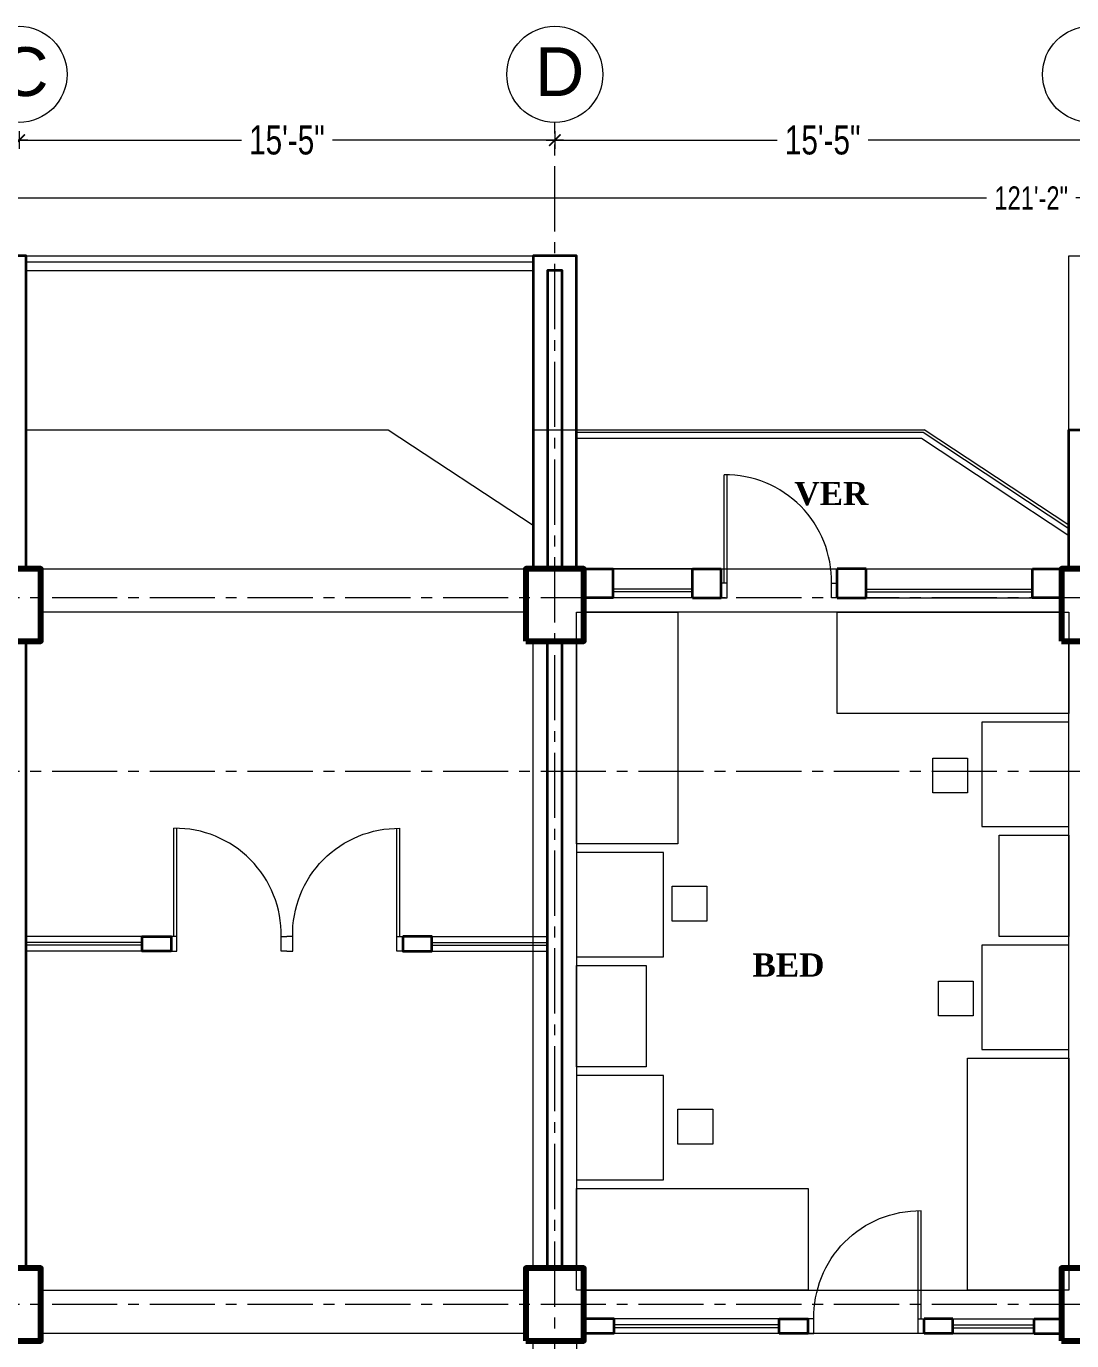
# Model space of a CAD drawing. Header units: feet. Extents: x 25261344 to 25389498, y 30010528 to 30074588.
# Drawn here: x 25366337.5 to 25366698.5, y 30072579.2 to 30073033 of the extents above; entities that cross this region are included whole.
import ezdxf

# ---------------------------------------------------------------- set-up
doc = ezdxf.new("R2010")
doc.units = ezdxf.units.FT
doc.header["$LTSCALE"] = 30
doc.header["$MEASUREMENT"] = 0
doc.header["$PDMODE"] = 32
doc.header["$PDSIZE"] = 15
doc.linetypes.add('CENTER2', pattern=[1.125, 0.75, -0.125, 0.125, -0.125])
doc.linetypes.add('DASHED', pattern=[0.75, 0.5, -0.25])
doc.layers.get('0').update_dxf_attribs({"lineweight": 5})
for name, color, linetype, lineweight in [('Column', 1, 'Continuous', 80), ('Dim-1', 7, 'Continuous', 9), ('Door', 32, 'Continuous', 5), ('Furnitures', 251, 'Continuous', 9), ('GRADE BEAM', 2, 'Continuous', 20), ('grid text', 252, 'CENTER2', 9), ('line 2', 7, 'Continuous', 13), ('rail', 224, 'Continuous', 9), ('TEXT', 7, 'Continuous', 18), ('WALL', 7, 'Continuous', 35), ('WIN', 142, 'Continuous', 20)]:
    doc.layers.add(name, color=color, linetype=linetype, lineweight=lineweight)
doc.styles.add('RomanS', font='swissl.ttf')
doc.styles.get("Standard").update_dxf_attribs({"font": 'timesbd.ttf'})
doc.styles.add('SWIS_LT', font='swisscl.ttf')
doc.dimstyles.new('dim-02', dxfattribs={"dimtxt": 8, "dimasz": 3, "dimexe": 3, "dimexo": 3, "dimgap": 2, "dimtad": 0, "dimdec": 0, "dimzin": 0, "dimdsep": 46, "dimlunit": 4, "dimtxsty": 'SWIS_LT', "dimblk": 'ARCHTICK', "dimcen": 2, "dimdle": 3, "dimclrd": 256, "dimclre": 256, "dimclrt": 256, "dimadec": 0, "dimazin": 0, "dimtfac": 1, "dimtdec": 0, "dimtix": 1, "dimtmove": 0, "dimatfit": 3, "dimfxl": 0, "dimfrac": 2, "dimtolj": 1, "dimtzin": 1, "dimlwd": -1, "dimarcsym": 0})

# ---------------------------------------------------------------- blocks, each defined once
blk = doc.blocks.new('FG')
at = {"layer": 'Door'}
for p, q in [((-2, -5), (-2, -42.39)), ((-1, -5), (-1, -42.39))]:
    blk.add_line(p, q, dxfattribs=at)
for points in [[(-40, 0), (-38, 0), (-38, -5), (-40, -5)], [(0, 0), (-2, 0), (-2, -5), (0, -5)]]:
    blk.add_lwpolyline(points, dxfattribs=at)
blk.add_arc((-1.44, -5.83), 36.57, 178.7054, 270.6905, dxfattribs=at)
blk = doc.blocks.new('_ArchTick')
at = {"color": 0, "linetype": 'ByBlock', "const_width": 0.15}
blk.add_lwpolyline([(-0.5, -0.5), (0.5, 0.5)], dxfattribs=at)
blk = doc.blocks.new('*D118')
for p, q in [((25359788.96, 30072993.65), (25359868.77, 30072993.65)), ((25359979.96, 30072993.65), (25359900.14, 30072993.65))]:
    blk.add_line(p, q)
at = {"lineweight": -2}
for p, q in [((25359791.96, 30072996.78), (25359791.96, 30072990.65)), ((25359976.96, 30072996.78), (25359976.96, 30072990.65))]:
    blk.add_line(p, q, dxfattribs=at)
at = {"layer": 'Defpoints', "color": 0}
for p in [(25359791.96, 30072999.78), (25359976.96, 30072999.78), (25359976.96, 30072993.65)]:
    blk.add_point(p, dxfattribs=at)
at = {"xscale": 4, "yscale": 4, "zscale": 4, "rotation": 180}
blk.add_blockref('_ArchTick', (25359791.96, 30072993.65), dxfattribs=at)
at = {"xscale": 4, "yscale": 4, "zscale": 4}
blk.add_blockref('_ArchTick', (25359976.96, 30072993.65), dxfattribs=at)
at = {"insert": (25359884.46, 30072993.65), "char_height": 10, "attachment_point": 5, "style": 'SWIS_LT'}
blk.add_mtext('\\A1;15\'-5"', dxfattribs=at)
blk = doc.blocks.new('*D119')
for p, q in [((25359973.96, 30072993.65), (25360053.77, 30072993.65)), ((25360164.96, 30072993.65), (25360085.14, 30072993.65))]:
    blk.add_line(p, q)
at = {"lineweight": -2}
for p, q in [((25359976.96, 30072996.78), (25359976.96, 30072990.65)), ((25360161.96, 30072996.78), (25360161.96, 30072990.65))]:
    blk.add_line(p, q, dxfattribs=at)
at = {"layer": 'Defpoints', "color": 0}
for p in [(25359976.96, 30072999.78), (25360161.96, 30072999.78), (25360161.96, 30072993.65)]:
    blk.add_point(p, dxfattribs=at)
at = {"xscale": 4, "yscale": 4, "zscale": 4, "rotation": 180}
blk.add_blockref('_ArchTick', (25359976.96, 30072993.65), dxfattribs=at)
at = {"xscale": 4, "yscale": 4, "zscale": 4}
blk.add_blockref('_ArchTick', (25360161.96, 30072993.65), dxfattribs=at)
at = {"insert": (25360069.46, 30072993.65), "char_height": 10, "attachment_point": 5, "style": 'SWIS_LT'}
blk.add_mtext('\\A1;15\'-5"', dxfattribs=at)
blk = doc.blocks.new('*D120')
for p, q in [((25360158.96, 30072993.65), (25360238.77, 30072993.65)), ((25360349.96, 30072993.65), (25360270.14, 30072993.65))]:
    blk.add_line(p, q)
at = {"lineweight": -2}
for p, q in [((25360161.96, 30072996.78), (25360161.96, 30072990.65)), ((25360346.96, 30072996.78), (25360346.96, 30072990.65))]:
    blk.add_line(p, q, dxfattribs=at)
at = {"layer": 'Defpoints', "color": 0}
for p in [(25360161.96, 30072999.78), (25360346.96, 30072999.78), (25360346.96, 30072993.65)]:
    blk.add_point(p, dxfattribs=at)
at = {"xscale": 4, "yscale": 4, "zscale": 4, "rotation": 180}
blk.add_blockref('_ArchTick', (25360161.96, 30072993.65), dxfattribs=at)
at = {"xscale": 4, "yscale": 4, "zscale": 4}
blk.add_blockref('_ArchTick', (25360346.96, 30072993.65), dxfattribs=at)
at = {"insert": (25360254.46, 30072993.65), "char_height": 10, "attachment_point": 5, "style": 'SWIS_LT'}
blk.add_mtext('\\A1;15\'-5"', dxfattribs=at)
blk = doc.blocks.new('*D160')
at = {"layer": 'Defpoints', "color": 0}
for p in [(25366322.5, 30072953.7), (25365914.82, 30072113.7), (25366697.5, 30072113.7)]:
    blk.add_point(p, dxfattribs=at)
at = {"layer": 'Dim-1'}
for p, q in [((25365914.82, 30072956.7), (25365914.82, 30072540.9)), ((25365914.82, 30072110.7), (25365914.82, 30072526.5))]:
    blk.add_line(p, q, dxfattribs=at)
at = {"layer": 'Dim-1', "lineweight": -2}
for p, q in [((25365924.82, 30072953.7), (25365911.82, 30072953.7)), ((25365924.82, 30072113.7), (25365911.82, 30072113.7))]:
    blk.add_line(p, q, dxfattribs=at)
at = {"layer": 'Dim-1', "xscale": 3, "yscale": 3, "zscale": 3}
for p, rotation in [((25365914.82, 30072953.7), 90), ((25365914.82, 30072113.7), 270)]:
    blk.add_blockref('_ArchTick', p, dxfattribs=dict(at, rotation=rotation))
at = {"layer": 'Dim-1', "insert": (25365914.82, 30072533.7), "char_height": 8, "attachment_point": 5, "rotation": 90, "style": 'SWIS_LT'}
blk.add_mtext("\\A1;70'", dxfattribs=at)
blk = doc.blocks.new('*D161')
at = {"layer": 'Defpoints', "color": 0}
for p in [(25367411.5, 30072973.69), (25365957.5, 30072893.7), (25367411.5, 30072785.7)]:
    blk.add_point(p, dxfattribs=at)
at = {"layer": 'Dim-1', "lineweight": -2}
for p, q in [((25365957.5, 30072963.69), (25365957.5, 30072976.69)), ((25367411.5, 30072963.69), (25367411.5, 30072976.69))]:
    blk.add_line(p, q, dxfattribs=at)
at = {"layer": 'Dim-1'}
for p, q in [((25365954.5, 30072973.69), (25366669.05, 30072973.69)), ((25367414.5, 30072973.69), (25366699.95, 30072973.69))]:
    blk.add_line(p, q, dxfattribs=at)
at = {"layer": 'Dim-1', "xscale": 3, "yscale": 3, "zscale": 3, "rotation": 180}
blk.add_blockref('_ArchTick', (25365957.5, 30072973.69), dxfattribs=at)
at = {"layer": 'Dim-1', "xscale": 3, "yscale": 3, "zscale": 3}
blk.add_blockref('_ArchTick', (25367411.5, 30072973.69), dxfattribs=at)
at = {"layer": 'Dim-1', "insert": (25366684.5, 30072973.69), "char_height": 8, "attachment_point": 5, "style": 'SWIS_LT'}
blk.add_mtext('\\A1;121\'-2"', dxfattribs=at)
blk = doc.blocks.new('T B')
at = {"layer": 'GRADE BEAM'}
for points in [[(25352808.54, 30069446.57), (25352823.54, 30069446.57), (25352823.54, 30069398.57), (25352808.54, 30069398.57)], [(25352993.54, 30069446.57), (25353008.54, 30069446.57), (25353008.54, 30069398.57), (25352993.54, 30069398.57)], [(25352806.04, 30069398.57), (25352806.04, 30069383.57), (25352638.54, 30069383.57), (25352638.54, 30069398.57)], [(25352991.04, 30069398.57), (25352991.04, 30069383.57), (25352826.04, 30069383.57), (25352826.04, 30069398.57)], [(25352808.54, 30069373.57), (25352823.54, 30069373.57), (25352823.54, 30069157.07), (25352808.54, 30069157.07)], [(25352993.54, 30069373.57), (25353008.54, 30069373.57), (25353008.54, 30069157.07), (25352993.54, 30069157.07)], [(25352806.04, 30069149.57), (25352806.04, 30069134.57), (25352638.54, 30069134.57), (25352638.54, 30069149.57)], [(25352991.04, 30069149.57), (25352991.04, 30069134.57), (25352826.04, 30069134.57), (25352826.04, 30069149.57)], [(25352808.54, 30069132.07), (25352823.54, 30069132.07), (25352823.54, 30069041.07), (25352808.54, 30069041.07)]]:
    blk.add_lwpolyline(points, close=True, dxfattribs=at)
blk = doc.blocks.new('COL2')
at = {"layer": 'Column'}
for points in [[(345, -25), (365, -25), (365, 0), (345, 0)], [(532.5, -25), (552.5, -25), (552.5, 0), (532.5, 0)], [(717.5, -25), (737.5, -25), (737.5, 0), (717.5, 0)], [(345, -266.5), (365, -266.5), (365, -241.5), (345, -241.5)], [(532.5, -266.5), (552.5, -266.5), (552.5, -241.5), (532.5, -241.5)], [(717.5, -266.5), (737.5, -266.5), (737.5, -241.5), (717.5, -241.5)]]:
    blk.add_lwpolyline(points, close=True, dxfattribs=at)
at = {"layer": 'GRADE BEAM'}
blk.add_blockref('T B', (-25352273.54, -30069398.57), dxfattribs=at)
blk = doc.blocks.new('DGFGSDFG')
at = {"layer": 'grid text'}
for p, q in [((25360161.96, 30072118.41), (25360161.96, 30072999.78)), ((25361090.85, 30072835.7), (25359529.41, 30072835.7)), ((25361090.85, 30072775.7), (25359529.41, 30072775.7)), ((25361090.85, 30072591.7), (25359529.41, 30072591.7))]:
    blk.add_line(p, q, dxfattribs=at)
at = {"layer": 'grid text', "linetype": 'Continuous'}
for centre in [(25359976.96, 30073016.37), (25360161.96, 30073016.37), (25360346.96, 30073016.37)]:
    blk.add_circle(centre, 16.59, dxfattribs=at)
at = {"layer": 'grid text', "char_height": 16.842, "attachment_point": 1, "style": 'RomanS'}
for s, insert in [('{\\C256;C}', (25359970.15, 30073025.74)), ('{\\C256;D}', (25360155.15, 30073025.74))]:
    blk.add_mtext_dynamic_manual_height_columns(s, width=25.401, gutter_width=84.21, heights=[32.6], dxfattribs=dict(at, insert=insert))
for base, p1, p2, picture, middle in [((25359976.96, 30072993.65), (25359791.96, 30072999.78), (25359976.96, 30072999.78), '*D118', (25359884.46, 30072993.65)), ((25360161.96, 30072993.65), (25359976.96, 30072999.78), (25360161.96, 30072999.78), '*D119', (25360069.46, 30072993.65)), ((25360346.96, 30072993.65), (25360161.96, 30072999.78), (25360346.96, 30072999.78), '*D120', (25360254.46, 30072993.65))]:
    dim = blk.add_linear_dim(base=base, p1=p1, p2=p2, dimstyle='dim-02', override={"dimtxt": 10, "dimtmove": 1, "dimfxl": 10})
    dim.commit()
    dim.dimension.update_dxf_attribs({"geometry": picture, "text_midpoint": middle})

msp = doc.modelspace()

# ---------------------------------------------------------------- linework, layer by layer
msp.add_lwpolyline([(25366697.5, 30072893.7), (25366697.5, 30072953.7), (25366897.5, 30072953.7), (25366897.5, 30072892.7)])
at = {"layer": 'Furnitures'}
for points in [[(25366527.5, 30072750.7), (25366527.5, 30072830.7), (25366562.5, 30072830.7), (25366562.5, 30072750.7)], [(25366617.5, 30072830.7), (25366697.5, 30072830.7), (25366697.5, 30072795.7), (25366617.5, 30072795.7)], [(25366697.5, 30072792.7), (25366667.5, 30072792.7), (25366667.5, 30072756.7), (25366697.5, 30072756.7)], [(25366650.49, 30072780.31), (25366662.49, 30072780.31), (25366662.49, 30072768.31), (25366650.49, 30072768.31)], [(25366697.5, 30072718.7), (25366673.5, 30072718.7), (25366673.5, 30072753.7), (25366697.5, 30072753.7)], [(25366527.5, 30072711.7), (25366557.5, 30072711.7), (25366557.5, 30072747.7), (25366527.5, 30072747.7)], [(25366572.52, 30072724.08), (25366560.52, 30072724.08), (25366560.52, 30072736.08), (25366572.52, 30072736.08)], [(25366697.5, 30072715.7), (25366667.5, 30072715.7), (25366667.5, 30072679.7), (25366697.5, 30072679.7)], [(25366527.5, 30072708.7), (25366551.5, 30072708.7), (25366551.5, 30072673.7), (25366527.5, 30072673.7)], [(25366527.5, 30072708.7), (25366551.5, 30072708.7), (25366551.5, 30072673.7), (25366527.5, 30072673.7)], [(25366652.48, 30072703.31), (25366664.48, 30072703.31), (25366664.48, 30072691.31), (25366652.48, 30072691.31)], [(25366697.5, 30072676.7), (25366697.5, 30072596.7), (25366662.5, 30072596.7), (25366662.5, 30072676.7)], [(25366527.5, 30072634.7), (25366557.5, 30072634.7), (25366557.5, 30072670.7), (25366527.5, 30072670.7)], [(25366574.52, 30072647.08), (25366562.52, 30072647.08), (25366562.52, 30072659.08), (25366574.52, 30072659.08)], [(25366607.5, 30072596.7), (25366527.5, 30072596.7), (25366527.5, 30072631.7), (25366607.5, 30072631.7)]]:
    msp.add_lwpolyline(points, close=True, dxfattribs=at)
at = {"layer": 'line 2'}
for p, q in [((25366322.5, 30072953.7), (25366527.5, 30072953.7)), ((25366517.5, 30072948.7), (25366522.5, 30072948.7)), ((25366527.5, 30072893.7), (25366647.5, 30072893.7)), ((25366697.5, 30072860.7), (25366647.5, 30072893.7))]:
    msp.add_line(p, q, dxfattribs=at)
at = {"layer": 'line 2', "linetype": 'DASHED', "ltscale": 20}
msp.add_lwpolyline([(25366337.5, 30072893.7), (25366462.5, 30072893.7), (25366512.5, 30072860.7)], dxfattribs=at)
at = {"layer": 'rail'}
for p, q in [((25366337.5, 30072951.7), (25366512.5, 30072951.7)), ((25366337.5, 30072948.7), (25366512.5, 30072948.7)), ((25366647.2, 30072892.7), (25366527.5, 30072892.7)), ((25366646.6, 30072890.7), (25366527.5, 30072890.7)), ((25366697.5, 30072857.1), (25366646.6, 30072890.7)), ((25366697.5, 30072859.5), (25366647.2, 30072892.7))]:
    msp.add_line(p, q, dxfattribs=at)
at = {"layer": 'WALL', "ltscale": 10}
for p, q in [((25366697.5, 30072845.7), (25366697.5, 30072893.7)), ((25366697.5, 30072893.7), (25366712.5, 30072893.7)), ((25366567.5, 30072845.7), (25366577.5, 30072845.7)), ((25366617.5, 30072835.7), (25366617.5, 30072845.7)), ((25366627.5, 30072845.7), (25366617.5, 30072845.7)), ((25366627.5, 30072835.7), (25366627.5, 30072845.7)), ((25366567.5, 30072835.7), (25366577.5, 30072835.7)), ((25366617.5, 30072835.7), (25366627.5, 30072835.7)), ((25366337.5, 30072604.2), (25366337.5, 30072820.7)), ((25366517.5, 30072604.2), (25366517.5, 30072820.7)), ((25366522.5, 30072604.2), (25366522.5, 30072820.7)), ((25366540.5, 30072586.7), (25366530, 30072586.7)), ((25366540.5, 30072581.7), (25366540.5, 30072586.7)), ((25366597.5, 30072581.7), (25366597.5, 30072586.7)), ((25366597.5, 30072586.7), (25366607.5, 30072586.7)), ((25366607.5, 30072581.7), (25366607.5, 30072586.7)), ((25366657.5, 30072586.7), (25366647.5, 30072586.7)), ((25366685.5, 30072586.7), (25366695, 30072586.7)), ((25366540.5, 30072581.7), (25366530, 30072581.7)), ((25366607.5, 30072581.7), (25366597.5, 30072581.7)), ((25366657.5, 30072581.7), (25366647.5, 30072581.7)), ((25366685.5, 30072581.7), (25366695, 30072581.7))]:
    msp.add_line(p, q, dxfattribs=at)
for points in [[(25366337.5, 30072845.7), (25366337.5, 30072953.7), (25366322.5, 30072953.7), (25366322.5, 30072845.7)], [(25366527.5, 30072845.7), (25366527.5, 30072953.7), (25366512.5, 30072953.7), (25366512.5, 30072845.7)], [(25366522.5, 30072845.7), (25366522.5, 30072948.7), (25366517.5, 30072948.7), (25366517.5, 30072845.7)], [(25366567.5, 30072835.7), (25366567.5, 30072845.7)], [(25366577.5, 30072835.7), (25366577.5, 30072845.7)], [(25366647.5, 30072581.7), (25366647.5, 30072586.7)], [(25366657.5, 30072581.7), (25366657.5, 30072586.7)], [(25366685.5, 30072581.7), (25366685.5, 30072586.7)]]:
    msp.add_lwpolyline(points, dxfattribs=at)
for points in [[(25366530, 30072845.7), (25366540, 30072845.7), (25366540, 30072835.7), (25366530, 30072835.7)], [(25366685, 30072845.7), (25366695, 30072845.7), (25366695, 30072835.7), (25366685, 30072835.7)], [(25366387.5, 30072713.7), (25366377.5, 30072713.7), (25366377.5, 30072718.7), (25366387.5, 30072718.7)], [(25366467.5, 30072718.7), (25366467.5, 30072713.7), (25366477.5, 30072713.7), (25366477.5, 30072718.7)]]:
    msp.add_lwpolyline(points, close=True, dxfattribs=at)
at = {"layer": 'WIN'}
for p, q in [((25366567.5, 30072845.7), (25366537.5, 30072845.7)), ((25366627.5, 30072845.7), (25366687.5, 30072845.7)), ((25366567.5, 30072838.7), (25366540, 30072838.7)), ((25366627.5, 30072838.7), (25366685, 30072838.7)), ((25366567.5, 30072835.7), (25366537.5, 30072835.7)), ((25366567.5, 30072837.7), (25366540, 30072837.7)), ((25366627.5, 30072837.7), (25366685, 30072837.7)), ((25366627.5, 30072835.7), (25366687.5, 30072835.7)), ((25366377.5, 30072718.7), (25366337.5, 30072718.7)), ((25366377.5, 30072716.7), (25366337.5, 30072716.7)), ((25366477.5, 30072718.7), (25366517.5, 30072718.7)), ((25366477.5, 30072716.7), (25366517.5, 30072716.7)), ((25366377.5, 30072715.7), (25366337.5, 30072715.7)), ((25366377.5, 30072713.7), (25366337.5, 30072713.7)), ((25366477.5, 30072715.7), (25366517.5, 30072715.7)), ((25366477.5, 30072713.7), (25366517.5, 30072713.7)), ((25366597.5, 30072586.7), (25366540.5, 30072586.7)), ((25366597.5, 30072584.7), (25366540.5, 30072584.7)), ((25366657.5, 30072586.7), (25366685.5, 30072586.7)), ((25366657.5, 30072584.7), (25366685.5, 30072584.7)), ((25366597.5, 30072583.7), (25366540.5, 30072583.7)), ((25366597.5, 30072581.7), (25366540.5, 30072581.7)), ((25366657.5, 30072583.7), (25366685.5, 30072583.7)), ((25366657.5, 30072581.7), (25366685.5, 30072581.7))]:
    msp.add_line(p, q, dxfattribs=at)

# ---------------------------------------------------------------- block references
msp.add_blockref('DGFGSDFG', (6358.05, 0))
at = {"layer": 'Dim-1'}
msp.add_blockref('COL2', (25365977.5, 30072845.7), dxfattribs=at)
at = {"layer": 'Door', "color": 2, "rotation": 180}
for p in [(25366577.5, 30072835.7), (25366387.5, 30072713.7)]:
    msp.add_blockref('FG', p, dxfattribs=at)
at = {"layer": 'Door', "color": 2, "xscale": -1, "rotation": 180}
for p in [(25366467.5, 30072713.7), (25366647.5, 30072581.7)]:
    msp.add_blockref('FG', p, dxfattribs=at)

# ---------------------------------------------------------------- texts
at = {"layer": 'TEXT', "ltscale": 10, "char_height": 8, "width": 179.7812, "attachment_point": 7}
for s, insert in [('VER', (25366602.74, 30072867.49)), ('BED', (25366588.27, 30072704.87))]:
    msp.add_mtext(s, dxfattribs=dict(at, insert=insert))

# ---------------------------------------------------------------- dimensions: what is measured, and where the dimension line sits
at = {"layer": 'Dim-1'}
dim = msp.add_linear_dim(base=(25367411.5, 30072973.69), p1=(25365957.5, 30072893.7), p2=(25367411.5, 30072785.7), dimstyle='dim-02', override={"dimtxt": 8, "dimfxl": 10}, dxfattribs=at)
dim.commit()
dim.dimension.update_dxf_attribs({"geometry": '*D161', "text_midpoint": (25366684.5, 30072973.69)})
dim = msp.add_linear_dim(base=(25365914.82, 30072113.7), p1=(25366322.5, 30072953.7), p2=(25366697.5, 30072113.7), angle=90, dimstyle='dim-02', override={"dimtxt": 8, "dimfxl": 10}, dxfattribs=at)
dim.commit()
dim.dimension.update_dxf_attribs({"geometry": '*D160', "text_midpoint": (25365914.82, 30072533.7)})

doc.saveas('drawing.dxf')
